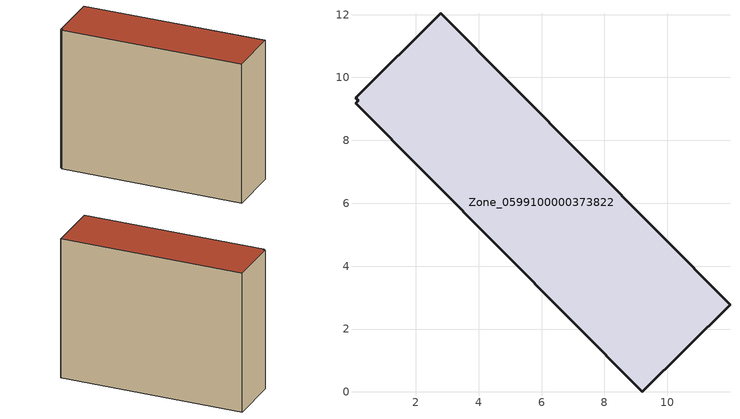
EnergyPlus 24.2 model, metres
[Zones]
Zone_0599100000373822
 floor ground (C_G): 9.2,0 0.09,9.19 0.18,9.26 0.08,9.36 2.79,12.05 11.99,2.77 z0
 wall outside (C_F): 9.2,0 11.99,2.77 2.79,12.05 0.08,9.36 0.18,9.26 0.09,9.19 9.2,0 z0:10.18
 roof outside (C_R): 0.09,9.19 9.2,0 11.99,2.77 2.79,12.05 0.08,9.36 0.18,9.26 z10.18
[BUILDING]
Pand.0599100000373822: North Axis=0; Terrain=City; Loads Convergence Tolerance Value=0.04; Temperature Convergence Tolerance Value=0.4; Solar Distribution=FullExterior; Maximum Number of Warmup Days=25; Minimum Number of Warmup Days=1
[Site:Location]
Rotterdam.The.Hague.AP_ZH_NLD Design_Conditions: Latitude=51.96; Longitude=4.45; Time Zone=1; Elevation=-4.5
[SITE:GROUNDTEMPERATURE:BUILDINGSURFACE]
18, 18, 18, 18, 18, 18, 18, 18, 18, 18, 18, 18
[MATERIAL] Thermal Absorptance=0.9; Solar Absorptance=0.7; Visible Absorptance=0.7
Name | Roughness | Thickness | Conductivity | Density | Specific Heat
G.TI.1992-2005 | MediumSmooth | 0.15 | 0.06 | 540 | 1210
F.TI.1992-2005 | Rough | 0.3 | 0.12 | 1920 | 840
R.TI.1992-2005 | MediumRough | 0.2 | 0.08 | 1500 | 1000
[CONSTRUCTION]
C_G: G.TI.1992-2005
C_F: F.TI.1992-2005
C_R: R.TI.1992-2005
[ZONE]
Zone_0599100000373822: Type=1; Multiplier=1; Ceiling Height=Autocalculate; Volume=Autocalculate; Floor Area=autocalculate; Part of Total Floor Area=Yes
[ZONEINFILTRATION:DESIGNFLOWRATE]
Infil_Zone_0599100000373822: Zone or ZoneList or Space or SpaceList=Zone_0599100000373822; Schedule=AlwaysOn; Design Flow Rate Calculation Method=Flow/Area; Flow Rate per Floor Area=0.0015; Constant Term Coefficient=1; Temperature Term Coefficient=0; Velocity Term Coefficient=0; Velocity Squared Term Coefficient=0
[HVACTEMPLATE:ZONE:IDEALLOADSAIRSYSTEM]
Zone_0599100000373822: Maximum Heating Supply Air Temperature=50; Minimum Cooling Supply Air Temperature=13; Maximum Heating Supply Air Humidity Ratio=0.0156; Minimum Cooling Supply Air Humidity Ratio=0.0077; Heating Limit=NoLimit; Cooling Limit=NoLimit; Dehumidification Control Type=ConstantSensibleHeatRatio; Cooling Sensible Heat Ratio=0.7; Dehumidification Setpoint=60; Humidification Control Type=None; Humidification Setpoint=30; Outdoor Air Method=None; Outdoor Air Flow Rate per Person=0.00944; Outdoor Air Flow Rate per Zone Floor Area=0; Outdoor Air Flow Rate per Zone=0; Demand Controlled Ventilation Type=None; Outdoor Air Economizer Type=NoEconomizer; Heat Recovery Type=None; Sensible Heat Recovery Effectiveness=0.7; Latent Heat Recovery Effectiveness=0.65
[ZONECONTROL:THERMOSTAT]
ThermostatControl_Zone_0599100000373822: Zone or ZoneList=Zone_0599100000373822; Control Type Schedule=DualSetpointControlType; Control 1=Thermostat_Zone_0599100000373822; Temperature Difference Between Cutout And Setpoint=0
[THERMOSTATSETPOINT:DUALSETPOINT]
Thermostat_Zone_0599100000373822: Heating Setpoint Temperature Schedule=HeatingSetpoint_Zone_0599100000373822; Cooling Setpoint Temperature Schedule=CoolingSetpoint_Zone_0599100000373822
[SCHEDULE:COMPACT]
HeatingSetpoint_Zone_0599100000373822: Through: 12/31, For: AllDays, Until: 24:00, 21
CoolingSetpoint_Zone_0599100000373822: Through: 12/31, For: AllDays, Until: 24:00, 24
DualSetpointControlType: Through: 12/31, For: AllDays, Until: 24:00, 4
AlwaysOn: Through: 12/31, For: AllDays, Until: 24:00, 1
